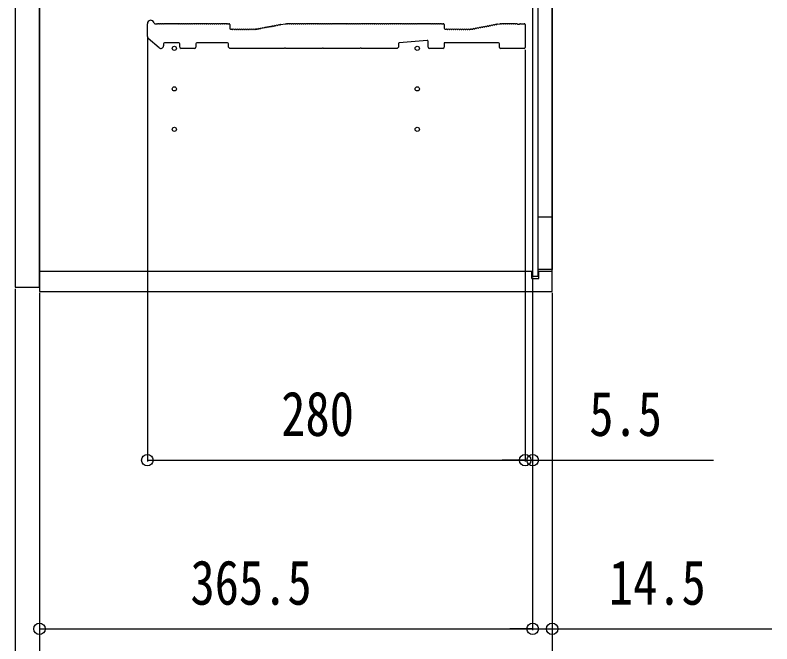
# Model space of a CAD drawing. Units: millimetres, scale not verified. Extents: x -4205 to 4205, y -2970 to 2970.
# Drawn here: x -1888 to -1327, y -2109 to -1643 of the extents above; entities that cross this region are included whole.
import ezdxf
from ezdxf.enums import TextEntityAlignment as Align

# ---------------------------------------------------------------- set-up
doc = ezdxf.new("R2010")
doc.units = ezdxf.units.MM
doc.header["$LTSCALE"] = 20
for name, color, linetype in [('0-2_YKK_11', 7, 'Continuous'), ('0-3_YKK_12', 2, 'Continuous'), ('0-5_YKK_D', 6, 'Continuous')]:
    doc.layers.add(name, color=color, linetype=linetype)
doc.styles.add('ＭＳ ゴシック', font='')
doc.styles.get('ＭＳ ゴシック').set_extended_font_data('MS Gothic')

msp = doc.modelspace()

# ---------------------------------------------------------------- linework, layer by layer
at = {"layer": '0-2_YKK_11'}
for p, q in [((-1789.99, -1659.08), (-1789.99, -1649.7)), ((-1784.36, -1649.7), (-1782.99, -1649.7)), ((-1782.43, -1649.9), (-1782.04, -1649.9)), ((-1780.93, -1649.9), (-1780.54, -1649.9)), ((-1779.43, -1649.9), (-1779.04, -1649.9)), ((-1777.93, -1649.9), (-1777.54, -1649.9)), ((-1776.43, -1649.9), (-1776.04, -1649.9)), ((-1774.93, -1649.9), (-1774.54, -1649.9)), ((-1773.43, -1649.9), (-1773.04, -1649.9)), ((-1771.93, -1649.9), (-1771.54, -1649.9)), ((-1770.43, -1649.9), (-1770.04, -1649.9)), ((-1768.93, -1649.9), (-1768.54, -1649.9)), ((-1767.43, -1649.9), (-1767.04, -1649.9)), ((-1765.93, -1649.9), (-1765.54, -1649.9)), ((-1764.43, -1649.9), (-1764.04, -1649.9)), ((-1762.93, -1649.9), (-1762.54, -1649.9)), ((-1761.43, -1649.9), (-1761.04, -1649.9)), ((-1759.93, -1649.9), (-1759.54, -1649.9)), ((-1758.43, -1649.9), (-1758.04, -1649.9)), ((-1756.93, -1649.9), (-1756.54, -1649.9)), ((-1755.43, -1649.9), (-1755.04, -1649.9)), ((-1753.93, -1649.9), (-1753.54, -1649.9)), ((-1752.43, -1649.9), (-1752.04, -1649.9)), ((-1750.93, -1649.9), (-1750.54, -1649.9)), ((-1749.43, -1649.9), (-1749.04, -1649.9)), ((-1747.93, -1649.9), (-1747.54, -1649.9)), ((-1746.43, -1649.9), (-1746.04, -1649.9)), ((-1744.93, -1649.9), (-1744.54, -1649.9)), ((-1743.43, -1649.9), (-1743.04, -1649.9)), ((-1741.93, -1649.9), (-1741.54, -1649.9)), ((-1740.43, -1649.9), (-1740.04, -1649.9)), ((-1738.93, -1649.9), (-1738.54, -1649.9)), ((-1737.43, -1649.9), (-1737.04, -1649.9)), ((-1735.93, -1649.9), (-1735.54, -1649.9)), ((-1734.43, -1649.9), (-1734.04, -1649.9)), ((-1732.93, -1649.9), (-1732.54, -1649.9)), ((-1731.43, -1649.9), (-1731.04, -1649.9)), ((-1730.49, -1649.7), (-1729.69, -1649.7)), ((-1728.99, -1650.4), (-1728.99, -1653)), ((-1728.29, -1653.7), (-1727.49, -1653.7)), ((-1726.93, -1653.9), (-1726.54, -1653.9)), ((-1725.43, -1653.9), (-1725.04, -1653.9)), ((-1723.93, -1653.9), (-1723.54, -1653.9)), ((-1722.43, -1653.9), (-1722.04, -1653.9)), ((-1720.93, -1653.9), (-1720.54, -1653.9)), ((-1719.43, -1653.9), (-1719.04, -1653.9)), ((-1717.93, -1653.9), (-1717.54, -1653.9)), ((-1716.43, -1653.9), (-1716.04, -1653.9)), ((-1714.93, -1653.9), (-1714.54, -1653.9)), ((-1713.43, -1653.9), (-1713.04, -1653.9)), ((-1711.93, -1653.9), (-1711.54, -1653.9)), ((-1710.43, -1653.9), (-1710.04, -1653.9)), ((-1709.49, -1653.7), (-1709.05, -1653.7)), ((-1709.05, -1653.7), (-1709.49, -1653.7)), ((-1708.19, -1653.75), (-1707.82, -1653.68)), ((-1706.72, -1653.47), (-1706.34, -1653.4)), ((-1705.24, -1653.19), (-1704.87, -1653.12)), ((-1703.77, -1652.91), (-1703.4, -1652.84)), ((-1702.3, -1652.63), (-1701.92, -1652.56)), ((-1700.82, -1652.35), (-1700.45, -1652.28)), ((-1699.35, -1652.07), (-1698.98, -1651.99)), ((-1697.88, -1651.79), (-1697.5, -1651.71)), ((-1696.4, -1651.5), (-1696.03, -1651.43)), ((-1694.93, -1651.22), (-1694.56, -1651.15)), ((-1693.46, -1650.94), (-1693.08, -1650.87)), ((-1691.98, -1650.66), (-1691.61, -1650.59)), ((-1686.43, -1649.9), (-1686.04, -1649.9)), ((-1684.93, -1649.9), (-1684.54, -1649.9)), ((-1683.43, -1649.9), (-1683.04, -1649.9)), ((-1681.93, -1649.9), (-1681.54, -1649.9)), ((-1680.43, -1649.9), (-1680.04, -1649.9)), ((-1678.93, -1649.9), (-1678.54, -1649.9)), ((-1677.43, -1649.9), (-1677.04, -1649.9)), ((-1675.93, -1649.9), (-1675.54, -1649.9)), ((-1674.43, -1649.9), (-1674.04, -1649.9)), ((-1672.93, -1649.9), (-1672.54, -1649.9)), ((-1671.43, -1649.9), (-1671.04, -1649.9)), ((-1669.93, -1649.9), (-1669.54, -1649.9)), ((-1668.43, -1649.9), (-1668.04, -1649.9)), ((-1666.93, -1649.9), (-1666.54, -1649.9)), ((-1665.43, -1649.9), (-1665.04, -1649.9)), ((-1663.93, -1649.9), (-1663.54, -1649.9)), ((-1662.43, -1649.9), (-1662.04, -1649.9)), ((-1660.93, -1649.9), (-1660.54, -1649.9)), ((-1659.43, -1649.9), (-1659.04, -1649.9)), ((-1657.93, -1649.9), (-1657.54, -1649.9)), ((-1656.43, -1649.9), (-1656.04, -1649.9)), ((-1654.93, -1649.9), (-1654.54, -1649.9)), ((-1653.43, -1649.9), (-1653.04, -1649.9)), ((-1651.93, -1649.9), (-1651.54, -1649.9)), ((-1650.43, -1649.9), (-1650.04, -1649.9)), ((-1648.93, -1649.9), (-1648.54, -1649.9)), ((-1647.43, -1649.9), (-1647.04, -1649.9)), ((-1645.93, -1649.9), (-1645.54, -1649.9)), ((-1644.43, -1649.9), (-1644.04, -1649.9)), ((-1642.93, -1649.9), (-1642.54, -1649.9)), ((-1641.43, -1649.9), (-1641.04, -1649.9)), ((-1639.93, -1649.9), (-1639.54, -1649.9)), ((-1638.43, -1649.9), (-1638.04, -1649.9)), ((-1636.93, -1649.9), (-1636.54, -1649.9)), ((-1635.43, -1649.9), (-1635.04, -1649.9)), ((-1633.93, -1649.9), (-1633.54, -1649.9)), ((-1632.43, -1649.9), (-1632.04, -1649.9)), ((-1630.93, -1649.9), (-1630.54, -1649.9)), ((-1629.43, -1649.9), (-1629.04, -1649.9)), ((-1627.93, -1649.9), (-1627.54, -1649.9)), ((-1626.43, -1649.9), (-1626.04, -1649.9)), ((-1624.93, -1649.9), (-1624.54, -1649.9)), ((-1623.43, -1649.9), (-1623.04, -1649.9)), ((-1621.93, -1649.9), (-1621.54, -1649.9)), ((-1620.43, -1649.9), (-1620.04, -1649.9)), ((-1618.93, -1649.9), (-1618.54, -1649.9)), ((-1617.43, -1649.9), (-1617.04, -1649.9)), ((-1615.93, -1649.9), (-1615.54, -1649.9)), ((-1614.43, -1649.9), (-1614.04, -1649.9)), ((-1612.93, -1649.9), (-1612.54, -1649.9)), ((-1611.43, -1649.9), (-1611.04, -1649.9)), ((-1609.93, -1649.9), (-1609.54, -1649.9)), ((-1608.43, -1649.9), (-1608.04, -1649.9)), ((-1606.93, -1649.9), (-1606.54, -1649.9)), ((-1605.43, -1649.9), (-1605.04, -1649.9)), ((-1603.93, -1649.9), (-1603.54, -1649.9)), ((-1602.43, -1649.9), (-1602.04, -1649.9)), ((-1600.93, -1649.9), (-1600.54, -1649.9)), ((-1599.43, -1649.9), (-1599.04, -1649.9)), ((-1597.93, -1649.9), (-1597.54, -1649.9)), ((-1596.43, -1649.9), (-1596.04, -1649.9)), ((-1594.93, -1649.9), (-1594.54, -1649.9)), ((-1593.43, -1649.9), (-1593.04, -1649.9)), ((-1591.93, -1649.9), (-1591.54, -1649.9)), ((-1590.43, -1649.9), (-1590.04, -1649.9)), ((-1588.93, -1649.9), (-1588.54, -1649.9)), ((-1587.43, -1649.9), (-1587.04, -1649.9)), ((-1585.93, -1649.9), (-1585.54, -1649.9)), ((-1584.43, -1649.9), (-1584.04, -1649.9)), ((-1582.93, -1649.9), (-1582.54, -1649.9)), ((-1581.43, -1649.9), (-1581.04, -1649.9)), ((-1579.93, -1649.9), (-1579.54, -1649.9)), ((-1578.43, -1649.9), (-1578.04, -1649.9)), ((-1576.93, -1649.9), (-1576.54, -1649.9)), ((-1575.43, -1649.9), (-1575.04, -1649.9)), ((-1573.93, -1649.9), (-1573.54, -1649.9)), ((-1572.43, -1649.9), (-1572.04, -1649.9)), ((-1571.49, -1649.7), (-1570.69, -1649.7)), ((-1569.99, -1650.4), (-1569.99, -1653)), ((-1569.29, -1653.7), (-1568.49, -1653.7)), ((-1567.93, -1653.9), (-1567.54, -1653.9)), ((-1566.43, -1653.9), (-1566.04, -1653.9)), ((-1564.93, -1653.9), (-1564.54, -1653.9)), ((-1563.43, -1653.9), (-1563.04, -1653.9)), ((-1561.93, -1653.9), (-1561.54, -1653.9)), ((-1560.43, -1653.9), (-1560.04, -1653.9)), ((-1558.93, -1653.9), (-1558.54, -1653.9)), ((-1557.43, -1653.9), (-1557.04, -1653.9)), ((-1555.93, -1653.9), (-1555.54, -1653.9)), ((-1554.43, -1653.9), (-1554.04, -1653.9)), ((-1552.93, -1653.9), (-1552.54, -1653.9)), ((-1551.43, -1653.9), (-1551.04, -1653.9)), ((-1550.49, -1653.7), (-1550.05, -1653.7)), ((-1549.92, -1653.68), (-1549.78, -1653.66)), ((-1549.19, -1653.75), (-1548.82, -1653.68)), ((-1547.72, -1653.47), (-1547.34, -1653.4)), ((-1546.24, -1653.19), (-1545.87, -1653.12)), ((-1544.77, -1652.91), (-1544.4, -1652.84)), ((-1543.3, -1652.63), (-1542.92, -1652.56)), ((-1541.82, -1652.35), (-1541.45, -1652.28)), ((-1540.35, -1652.07), (-1539.98, -1651.99)), ((-1538.88, -1651.79), (-1538.5, -1651.71)), ((-1537.4, -1651.5), (-1537.03, -1651.43)), ((-1535.93, -1651.22), (-1535.56, -1651.15)), ((-1534.46, -1650.94), (-1534.08, -1650.87)), ((-1532.98, -1650.66), (-1532.61, -1650.59)), ((-1531.51, -1650.38), (-1531.13, -1650.31)), ((-1530.62, -1650.01), (-1529.05, -1649.71)), ((-1528.92, -1649.7), (-1528.49, -1649.7)), ((-1527.93, -1649.9), (-1527.54, -1649.9)), ((-1526.43, -1649.9), (-1526.04, -1649.9)), ((-1524.93, -1649.9), (-1524.54, -1649.9)), ((-1523.43, -1649.9), (-1523.04, -1649.9)), ((-1521.93, -1649.9), (-1521.54, -1649.9)), ((-1520.43, -1649.9), (-1520.04, -1649.9)), ((-1518.93, -1649.9), (-1518.54, -1649.9)), ((-1517.43, -1649.9), (-1517.04, -1649.9)), ((-1513.49, -1649.7), (-1510.69, -1649.7)), ((-1509.99, -1650.4), (-1509.99, -1667.3)), ((-1781.29, -1667.51), (-1789.29, -1660.6)), ((-1777.99, -1664.7), (-1777.99, -1666)), ((-1766.69, -1664), (-1777.29, -1664)), ((-1765.99, -1667), (-1765.99, -1664.7)), ((-1753.99, -1664.7), (-1753.99, -1667)), ((-1730.49, -1664), (-1753.29, -1664)), ((-1729.79, -1667), (-1729.79, -1664.7)), ((-1603.99, -1664.64), (-1603.99, -1667)), ((-1582.75, -1662.07), (-1603.35, -1663.94)), ((-1581.99, -1667), (-1581.99, -1662.76)), ((-1528.99, -1667.3), (-1528.99, -1664.7)), ((-1754.99, -1668), (-1764.99, -1668)), ((-1570.99, -1668), (-1580.99, -1668)), ((-1510.69, -1668), (-1528.29, -1668))]:
    msp.add_line(p, q, dxfattribs=at)
for points in [[(-1708.78, -1653.66), (-1708.92, -1653.68), (-1708.78, -1653.66)], [(-1691.1, -1650.29), (-1687.99, -1649.7), (-1686.99, -1649.7)], [(-1515.92, -1649.9), (-1515.73, -1649.97), (-1514.24, -1649.97), (-1514.05, -1649.9)], [(-1529.69, -1664), (-1569.99, -1664), (-1569.99, -1667)], [(-1604.99, -1668), (-1631.41, -1668), (-1631.66, -1667.87), (-1632.31, -1667.87), (-1632.56, -1668), (-1659.41, -1668), (-1659.66, -1667.87), (-1660.31, -1667.87), (-1660.56, -1668), (-1687.41, -1668), (-1687.66, -1667.87), (-1688.31, -1667.87), (-1688.56, -1668), (-1728.79, -1668)]]:
    msp.add_lwpolyline(points, dxfattribs=at)
for centre, radius, start, end in [((-1787.49, -1649.7), 2.5, 12.6356, 180), ((-1784.36, -1649), 0.7, 192.6356, 270), ((-1782.99, -1650.58), 0.88, 50.536, 90), ((-1781.49, -1650.58), 0.88, 50.536, 129.464), ((-1779.99, -1650.58), 0.88, 50.536, 129.464), ((-1778.49, -1650.58), 0.88, 50.536, 129.464), ((-1776.99, -1650.58), 0.88, 50.536, 129.464), ((-1775.49, -1650.58), 0.88, 50.536, 129.464), ((-1773.99, -1650.58), 0.88, 50.536, 129.464), ((-1772.49, -1650.58), 0.88, 50.536, 129.464), ((-1770.99, -1650.58), 0.88, 50.536, 129.464), ((-1769.49, -1650.58), 0.88, 50.536, 129.464), ((-1767.99, -1650.58), 0.88, 50.536, 129.464), ((-1766.49, -1650.58), 0.88, 50.536, 129.464), ((-1764.99, -1650.58), 0.88, 50.536, 129.464), ((-1763.49, -1650.58), 0.88, 50.536, 129.464), ((-1761.99, -1650.58), 0.88, 50.536, 129.464), ((-1760.49, -1650.58), 0.88, 50.536, 129.464), ((-1758.99, -1650.58), 0.88, 50.536, 129.464), ((-1757.49, -1650.58), 0.88, 50.536, 129.464), ((-1755.99, -1650.58), 0.88, 50.536, 129.464), ((-1754.49, -1650.58), 0.88, 50.536, 129.464), ((-1752.99, -1650.58), 0.88, 50.536, 129.464), ((-1751.49, -1650.58), 0.88, 50.536, 129.464), ((-1749.99, -1650.58), 0.88, 50.536, 129.464), ((-1748.49, -1650.58), 0.88, 50.536, 129.464), ((-1746.99, -1650.58), 0.88, 50.536, 129.464), ((-1745.49, -1650.58), 0.88, 50.536, 129.464), ((-1743.99, -1650.58), 0.88, 50.536, 129.464), ((-1742.49, -1650.58), 0.88, 50.536, 129.464), ((-1740.99, -1650.58), 0.88, 50.536, 129.464), ((-1739.49, -1650.58), 0.88, 50.536, 129.464), ((-1737.99, -1650.58), 0.88, 50.536, 129.464), ((-1736.49, -1650.58), 0.88, 50.536, 129.464), ((-1734.99, -1650.58), 0.88, 50.536, 129.464), ((-1733.49, -1650.58), 0.88, 50.536, 129.464), ((-1731.99, -1650.58), 0.88, 50.536, 129.464), ((-1730.49, -1650.58), 0.88, 90, 129.464), ((-1729.69, -1650.4), 0.7, 0, 90), ((-1728.29, -1653), 0.7, 180, 270), ((-1727.49, -1654.58), 0.88, 50.536, 90), ((-1725.99, -1654.58), 0.88, 50.536, 129.464), ((-1724.49, -1654.58), 0.88, 50.536, 129.464), ((-1722.99, -1654.58), 0.88, 50.536, 129.464), ((-1721.49, -1654.58), 0.88, 50.536, 129.464), ((-1719.99, -1654.58), 0.88, 50.536, 129.464), ((-1718.49, -1654.58), 0.88, 50.536, 129.464), ((-1716.99, -1654.58), 0.88, 50.536, 129.464), ((-1715.49, -1654.58), 0.88, 50.536, 129.464), ((-1713.99, -1654.58), 0.88, 50.536, 129.464), ((-1712.49, -1654.58), 0.88, 50.536, 129.464), ((-1710.99, -1654.58), 0.88, 50.536, 129.464), ((-1709.49, -1654.58), 0.88, 90, 129.464), ((-1709.05, -1653), 0.7, 270, 280.7843), ((-1709.05, -1653), 0.7, 270, 280.7843), ((-1708.61, -1654.52), 0.88, 61.3203, 100.7843), ((-1707.14, -1654.24), 0.88, 61.3203, 140.2483), ((-1705.67, -1653.96), 0.88, 61.3203, 140.2483), ((-1704.19, -1653.68), 0.88, 61.3203, 140.2483), ((-1702.72, -1653.4), 0.88, 61.3203, 140.2483), ((-1701.25, -1653.12), 0.88, 61.3203, 140.2483), ((-1699.77, -1652.84), 0.88, 61.3203, 140.2483), ((-1698.3, -1652.56), 0.88, 61.3203, 140.2483), ((-1696.83, -1652.28), 0.88, 61.3203, 140.2483), ((-1695.35, -1652), 0.88, 61.3203, 140.2483), ((-1693.88, -1651.72), 0.88, 61.3203, 140.2483), ((-1692.41, -1651.43), 0.88, 61.3203, 140.2483), ((-1690.93, -1651.15), 0.88, 100.7843, 140.2483), ((-1686.99, -1650.58), 0.88, 50.536, 90), ((-1685.49, -1650.58), 0.88, 50.536, 129.464), ((-1683.99, -1650.58), 0.88, 50.536, 129.464), ((-1682.49, -1650.58), 0.88, 50.536, 129.464), ((-1680.99, -1650.58), 0.88, 50.536, 129.464), ((-1679.49, -1650.58), 0.88, 50.536, 129.464), ((-1677.99, -1650.58), 0.88, 50.536, 129.464), ((-1676.49, -1650.58), 0.88, 50.536, 129.464), ((-1674.99, -1650.58), 0.88, 50.536, 129.464), ((-1673.49, -1650.58), 0.88, 50.536, 129.464), ((-1671.99, -1650.58), 0.88, 50.536, 129.464), ((-1670.49, -1650.58), 0.88, 50.536, 129.464), ((-1668.99, -1650.58), 0.88, 50.536, 129.464), ((-1667.49, -1650.58), 0.88, 50.536, 129.464), ((-1665.99, -1650.58), 0.88, 50.536, 129.464), ((-1664.49, -1650.58), 0.88, 50.536, 129.464), ((-1662.99, -1650.58), 0.88, 50.536, 129.464), ((-1661.49, -1650.58), 0.88, 50.536, 129.464), ((-1659.99, -1650.58), 0.88, 50.536, 129.464), ((-1658.49, -1650.58), 0.88, 50.536, 129.464), ((-1656.99, -1650.58), 0.88, 50.536, 129.464), ((-1655.49, -1650.58), 0.88, 50.536, 129.464), ((-1653.99, -1650.58), 0.88, 50.536, 129.464), ((-1652.49, -1650.58), 0.88, 50.536, 129.464), ((-1650.99, -1650.58), 0.88, 50.536, 129.464), ((-1649.49, -1650.58), 0.88, 50.536, 129.464), ((-1647.99, -1650.58), 0.88, 50.536, 129.464), ((-1646.49, -1650.58), 0.88, 50.536, 129.464), ((-1644.99, -1650.58), 0.88, 50.536, 129.464), ((-1643.49, -1650.58), 0.88, 50.536, 129.464), ((-1641.99, -1650.58), 0.88, 50.536, 129.464), ((-1640.49, -1650.58), 0.88, 50.536, 129.464), ((-1638.99, -1650.58), 0.88, 50.536, 129.464), ((-1637.49, -1650.58), 0.88, 50.536, 129.464), ((-1635.99, -1650.58), 0.88, 50.536, 129.464), ((-1634.49, -1650.58), 0.88, 50.536, 129.464), ((-1632.99, -1650.58), 0.88, 50.536, 129.464), ((-1631.49, -1650.58), 0.88, 50.536, 129.464), ((-1629.99, -1650.58), 0.88, 50.536, 129.464), ((-1628.49, -1650.58), 0.88, 50.536, 129.464), ((-1626.99, -1650.58), 0.88, 50.536, 129.464), ((-1625.49, -1650.58), 0.88, 50.536, 129.464), ((-1623.99, -1650.58), 0.88, 50.536, 129.464), ((-1622.49, -1650.58), 0.88, 50.536, 129.464), ((-1620.99, -1650.58), 0.88, 50.536, 129.464), ((-1619.49, -1650.58), 0.88, 50.536, 129.464), ((-1617.99, -1650.58), 0.88, 50.536, 129.464), ((-1616.49, -1650.58), 0.88, 50.536, 129.464), ((-1614.99, -1650.58), 0.88, 50.536, 129.464), ((-1613.49, -1650.58), 0.88, 50.536, 129.464), ((-1611.99, -1650.58), 0.88, 50.536, 129.464), ((-1610.49, -1650.58), 0.88, 50.536, 129.464), ((-1608.99, -1650.58), 0.88, 50.536, 129.464), ((-1607.49, -1650.58), 0.88, 50.536, 129.464), ((-1605.99, -1650.58), 0.88, 50.536, 129.464), ((-1604.49, -1650.58), 0.88, 50.536, 129.464), ((-1602.99, -1650.58), 0.88, 50.536, 129.464), ((-1601.49, -1650.58), 0.88, 50.536, 129.464), ((-1599.99, -1650.58), 0.88, 50.536, 129.464), ((-1598.49, -1650.58), 0.88, 50.536, 129.464), ((-1596.99, -1650.58), 0.88, 50.536, 129.464), ((-1595.49, -1650.58), 0.88, 50.536, 129.464), ((-1593.99, -1650.58), 0.88, 50.536, 129.464), ((-1592.49, -1650.58), 0.88, 50.536, 129.464), ((-1590.99, -1650.58), 0.88, 50.536, 129.464), ((-1589.49, -1650.58), 0.88, 50.536, 129.464), ((-1587.99, -1650.58), 0.88, 50.536, 129.464), ((-1586.49, -1650.58), 0.88, 50.536, 129.464), ((-1584.99, -1650.58), 0.88, 50.536, 129.464), ((-1583.49, -1650.58), 0.88, 50.536, 129.464), ((-1581.99, -1650.58), 0.88, 50.536, 129.464), ((-1580.49, -1650.58), 0.88, 50.536, 129.464), ((-1578.99, -1650.58), 0.88, 50.536, 129.464), ((-1577.49, -1650.58), 0.88, 50.536, 129.464), ((-1575.99, -1650.58), 0.88, 50.536, 129.464), ((-1574.49, -1650.58), 0.88, 50.536, 129.464), ((-1572.99, -1650.58), 0.88, 50.536, 129.464), ((-1571.49, -1650.58), 0.88, 90, 129.464), ((-1570.69, -1650.4), 0.7, 0, 90), ((-1569.29, -1653), 0.7, 180, 270), ((-1568.49, -1654.58), 0.88, 50.536, 90), ((-1566.99, -1654.58), 0.88, 50.536, 129.464), ((-1565.49, -1654.58), 0.88, 50.536, 129.464), ((-1563.99, -1654.58), 0.88, 50.536, 129.464), ((-1562.49, -1654.58), 0.88, 50.536, 129.464), ((-1560.99, -1654.58), 0.88, 50.536, 129.464), ((-1559.49, -1654.58), 0.88, 50.536, 129.464), ((-1557.99, -1654.58), 0.88, 50.536, 129.464), ((-1556.49, -1654.58), 0.88, 50.536, 129.464), ((-1554.99, -1654.58), 0.88, 50.536, 129.464), ((-1553.49, -1654.58), 0.88, 50.536, 129.464), ((-1551.99, -1654.58), 0.88, 50.536, 129.464), ((-1550.49, -1654.58), 0.88, 90, 129.464), ((-1550.05, -1653), 0.7, 270, 280.7843), ((-1549.61, -1654.52), 0.88, 61.3203, 100.7843), ((-1548.14, -1654.24), 0.88, 61.3203, 140.2483), ((-1546.67, -1653.96), 0.88, 61.3203, 140.2483), ((-1545.19, -1653.68), 0.88, 61.3203, 140.2483), ((-1543.72, -1653.4), 0.88, 61.3203, 140.2483), ((-1542.25, -1653.12), 0.88, 61.3203, 140.2483), ((-1540.77, -1652.84), 0.88, 61.3203, 140.2483), ((-1539.3, -1652.56), 0.88, 61.3203, 140.2483), ((-1537.83, -1652.28), 0.88, 61.3203, 140.2483), ((-1536.35, -1652), 0.88, 61.3203, 140.2483), ((-1534.88, -1651.72), 0.88, 61.3203, 140.2483), ((-1533.41, -1651.43), 0.88, 61.3203, 140.2483), ((-1531.93, -1651.15), 0.88, 61.3203, 140.2483), ((-1530.46, -1650.87), 0.88, 100.7843, 140.2483), ((-1528.92, -1650.4), 0.7, 90, 100.7843), ((-1528.49, -1650.58), 0.88, 50.536, 90), ((-1526.99, -1650.58), 0.88, 50.536, 129.464), ((-1525.49, -1650.58), 0.88, 50.536, 129.464), ((-1523.99, -1650.58), 0.88, 50.536, 129.464), ((-1522.49, -1650.58), 0.88, 50.536, 129.464), ((-1520.99, -1650.58), 0.88, 50.536, 129.464), ((-1519.49, -1650.58), 0.88, 50.536, 129.464), ((-1517.99, -1650.58), 0.88, 50.536, 129.464), ((-1516.49, -1650.58), 0.88, 50.4605, 129.464), ((-1513.49, -1650.58), 0.88, 90, 129.5394), ((-1510.69, -1650.4), 0.7, 0, 90), ((-1787.99, -1659.08), 2, 180, 229.1613), ((-1777.29, -1664.7), 0.7, 90, 180), ((-1766.69, -1664.7), 0.7, 0, 90), ((-1753.29, -1664.7), 0.7, 90, 180), ((-1730.49, -1664.7), 0.7, 0, 90), ((-1603.29, -1664.64), 0.7, 95.1944, 180), ((-1582.69, -1662.76), 0.7, 0, 95.1944), ((-1529.69, -1664.7), 0.7, 0, 90), ((-1779.99, -1666), 2, 229.1613, 0), ((-1764.99, -1667), 1, 180, 270), ((-1754.99, -1667), 1, 270, 0), ((-1728.79, -1667), 1, 180, 270), ((-1604.99, -1667), 1, 270, 0), ((-1580.99, -1667), 1, 180, 270), ((-1570.99, -1667), 1, 270, 0), ((-1528.29, -1667.3), 0.7, 180, 270), ((-1510.69, -1667.3), 0.7, 270, 0)]:
    msp.add_arc(centre, radius, start, end, dxfattribs=at)
at = {"layer": '0-3_YKK_12'}
for p, q in [((-1489.99, -1123.25), (-1489.99, -1792.75)), ((-1869.99, -1833), (-1504.99, -1833)), ((-1504.99, -1838.5), (-1504.99, -1833)), ((-1499.99, -1838.5), (-1499.99, -1833)), ((-1499.99, -1833), (-1489.99, -1833)), ((-1504.99, -1838.5), (-1499.99, -1838.5))]:
    msp.add_line(p, q, dxfattribs=at)
for points in [[(-1887.99, -1845), (-1869.99, -1845), (-1869.99, -1071), (-1887.99, -1071)], [(-1869.99, -1848), (-1489.99, -1848), (-1489.99, -1068), (-1869.99, -1068)], [(-1504.49, -1836.75), (-1500.49, -1836.75), (-1500.49, -1079.25), (-1504.49, -1079.25)], [(-1500.49, -1792.75), (-1489.99, -1792.75), (-1489.99, -1831.75), (-1500.49, -1831.75)]]:
    msp.add_lwpolyline(points, close=True, dxfattribs=at)
for centre in [(-1769.99, -1668), (-1589.99, -1668), (-1769.99, -1698), (-1589.99, -1698), (-1769.99, -1728), (-1589.99, -1728)]:
    msp.add_circle(centre, 1.55, dxfattribs=at)
at = {"layer": '0-5_YKK_D'}
for p, q in [((-1789.99, -1660), (-1789.99, -1974)), ((-1509.99, -1669), (-1509.99, -1974)), ((-1509.99, -1669), (-1509.99, -1974)), ((-1504.49, -1837.75), (-1504.49, -1974)), ((-1504.49, -1837.75), (-1504.49, -2099)), ((-1504.49, -1837.75), (-1504.49, -2099)), ((-1887.99, -1846), (-1887.99, -2224)), ((-1887.99, -1846), (-1887.99, -2349)), ((-1869.99, -1849), (-1869.99, -2099)), ((-1869.99, -1849), (-1869.99, -2224)), ((-1869.99, -1849), (-1869.99, -2224)), ((-1489.99, -1849), (-1489.99, -2099)), ((-1489.99, -1849), (-1489.99, -2224)), ((-1489.99, -1849), (-1489.99, -2349)), ((-1789.99, -1973), (-1509.99, -1973)), ((-1509.99, -1973), (-1526.99, -1973)), ((-1509.99, -1973), (-1504.49, -1973)), ((-1504.49, -1973), (-1370.49, -1973)), ((-1869.99, -2098), (-1504.49, -2098)), ((-1504.49, -2098), (-1521.49, -2098)), ((-1504.49, -2098), (-1489.99, -2098)), ((-1489.99, -2098), (-1327.19, -2098))]:
    msp.add_line(p, q, dxfattribs=at)
for centre in [(-1789.99, -1973), (-1509.99, -1973), (-1509.99, -1973), (-1504.49, -1973), (-1869.99, -2098), (-1504.49, -2098), (-1504.49, -2098), (-1489.99, -2098)]:
    msp.add_circle(centre, 4.25, dxfattribs=at)

# ---------------------------------------------------------------- texts
at = {"layer": '0-5_YKK_D', "style": 'ＭＳ ゴシック', "width": 0.8}
for s, p in [('280', (-1690.79, -1965)), ('5.5', (-1462.49, -1965)), ('365.5', (-1758.04, -2090)), ('14.5', (-1447.99, -2090))]:
    msp.add_text(s, height=32.99, dxfattribs=at).set_placement(p, align=Align.BOTTOM_LEFT)

doc.saveas('drawing.dxf')
